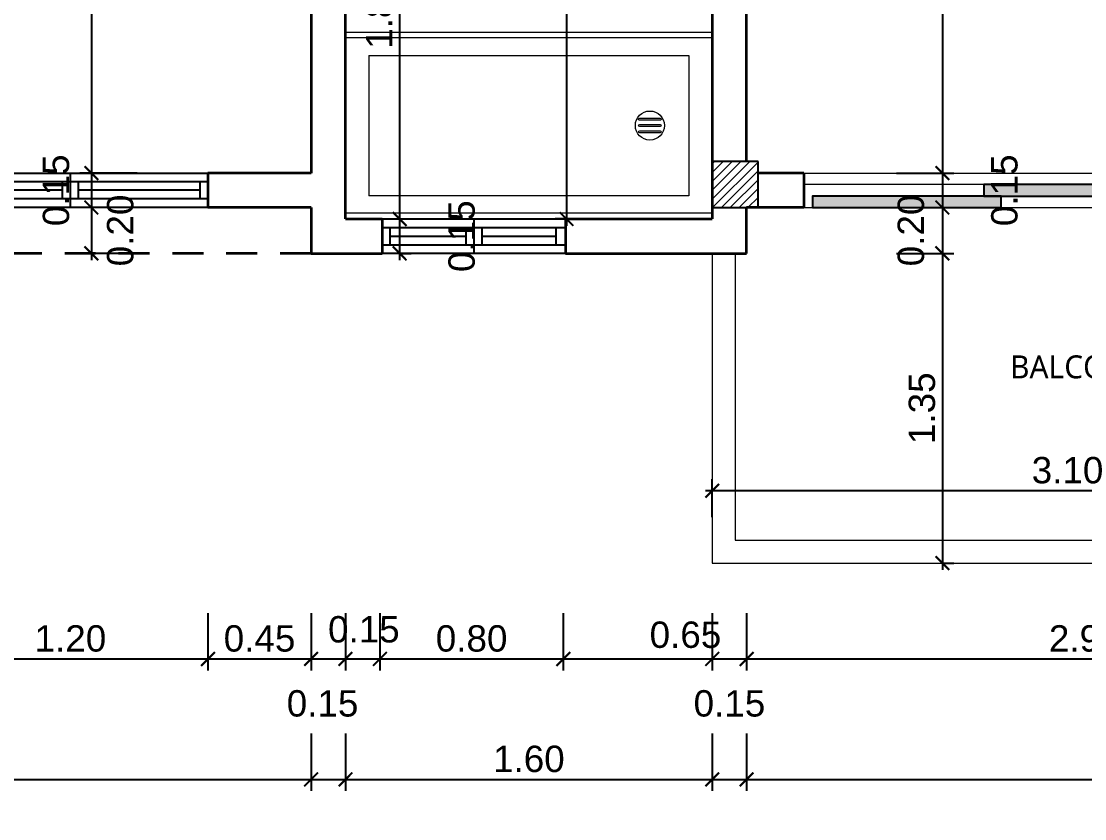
# Model space of a CAD drawing. Header units: feet. Extents: x -417 to 46, y -646 to -218.
# Drawn here: x -105.31 to -100.67, y -518.899 to -515.423 of the extents above; entities that cross this region are included whole.
import ezdxf

# ---------------------------------------------------------------- set-up
doc = ezdxf.new("R2010")
doc.units = ezdxf.units.FT
doc.header["$MEASUREMENT"] = 0
doc.linetypes.add('HIDDEN', pattern=[0.375, 0.25, -0.125])
for name, color, linetype, lineweight in [('A-WALL', 4, 'Continuous', 25), ('DIM-COTAS', 1, 'Continuous', 5), ('P-SANR-FIXT', 2, 'Continuous', 9), ('Piso', 8, 'Continuous', 9), ('TXT', 2, 'Continuous', 9)]:
    doc.layers.add(name, color=color, linetype=linetype, lineweight=lineweight)
for name, color, linetype in [('columna', 9, 'Continuous'), ('DIM', 10, 'Continuous'), ('MB3', 8, 'Continuous'), ('PERT-VENT', 2, 'Continuous')]:
    doc.layers.add(name, color=color, linetype=linetype)
doc.styles.add('ads', font='trebuc.ttf', dxfattribs={"height": 0.14})
doc.styles.get("Standard").update_dxf_attribs({"font": 'arial.ttf', "height": 0.115})
doc.dimstyles.new('KEILY', dxfattribs={"dimtxt": 0.115, "dimasz": 0.06, "dimexe": 0.05, "dimexo": 0.2, "dimgap": 0.03, "dimtad": 1, "dimzin": 1, "dimdsep": 46, "dimtxsty": 'Standard', "dimblk": 'ARCHTICK', "dimcen": 2.5, "dimdle": 0.03, "dimclrd": 256, "dimclre": 256, "dimclrt": 7, "dimadec": 0, "dimazin": 0, "dimtfac": 1, "dimtmove": 2, "dimatfit": 3, "dimfxl": 0.2, "dimfxlon": 1, "dimtolj": 1, "dimtzin": 1, "dimarcsym": 0})

# ---------------------------------------------------------------- blocks, each defined once
blk = doc.blocks.new('A$C59FC24C1')
at = {"layer": 'PERT-VENT', "extrusion": (-2.36783e-12, 8.94772e-16, -1)}
for p, q in [((0, 0), (0, 1.2)), ((0.0375, 1.2), (0.0375, 0)), ((0.0375, 1.165), (0.1125, 1.165)), ((0.0375, 1.165), (0.1125, 1.165)), ((0.075, 1.165), (0.075, 0.635)), ((0.1125, 1.2), (0.1125, 0)), ((0.15, 1.2), (0.15, 0)), ((0.1125, 0.635), (0.0375, 0.635)), ((0.15, 0.6), (0, 0.6)), ((0.1125, 0.565), (0.0375, 0.565)), ((0.075, 0.565), (0.075, 0.0404)), ((0.0375, 0.0404), (0.1125, 0.0404))]:
    blk.add_line(p, q, dxfattribs=at)
blk = doc.blocks.new('A$C24CF40E6')
at = {"layer": 'P-SANR-FIXT', "extrusion": (-2.36783e-12, 8.94772e-16, -1)}
for p, q in [((0, 0.8144), (1.6, 0.8144)), ((1.6, 0.789), (0, 0.789)), ((1.6, 0.8144), (1.6, 0.789)), ((1.6, 0.0254), (1.6, 0.789)), ((0.1016, 0.7128), (1.4984, 0.7128)), ((1.4984, 0.7128), (1.4984, 0.1016)), ((1.2834, 0.4389), (1.3726, 0.4389)), ((1.3726, 0.4301), (1.2834, 0.4301)), ((1.2834, 0.4116), (1.3726, 0.4116)), ((1.3726, 0.4028), (1.2834, 0.4028)), ((1.2834, 0.3843), (1.3726, 0.3843)), ((1.3726, 0.3755), (1.2834, 0.3755)), ((1.4984, 0.1016), (0.1016, 0.1016))]:
    blk.add_line(p, q, dxfattribs=at)
at = {"layer": 'P-SANR-FIXT', "extrusion": (2.36783e-12, 8.94772e-16, -1)}
for p, q in [((0, 0.8144), (0, 0.789)), ((0, 0.0254), (0, 0.789)), ((0.1016, 0.7128), (0.1016, 0.1016))]:
    blk.add_line(p, q, dxfattribs=at)
at = {"layer": 'P-SANR-FIXT', "extrusion": (-2.36783e-12, -8.94772e-16, -1)}
for p, q in [((1.6, 0.0254), (0, 0.0254)), ((0, 0), (1.6, 0)), ((1.6, 0), (1.6, 0.0254))]:
    blk.add_line(p, q, dxfattribs=at)
at = {"layer": 'P-SANR-FIXT', "extrusion": (2.36783e-12, -8.94772e-16, -1)}
blk.add_line((0, 0), (0, 0.0254), dxfattribs=at)
at = {"layer": 'P-SANR-FIXT', "extrusion": (-2.36783e-12, 8.94772e-16, -1)}
for centre, radius, start, end in [((-1.328, 0.4072), 0.0635, 0, 180), ((-1.328, 0.4072), 0.0635, 0, 180), ((-1.2834, 0.4345), 0.00444, 270, 90), ((-1.3726, 0.4345), 0.00444, 90, 270), ((-1.328, 0.4072), 0.0635, 180, 0), ((-1.328, 0.4072), 0.0635, 180, 0), ((-1.2834, 0.4072), 0.00444, 270, 90), ((-1.2834, 0.3799), 0.00444, 270, 90), ((-1.3726, 0.4072), 0.00444, 90, 270), ((-1.3726, 0.3799), 0.00444, 90, 270)]:
    blk.add_arc(centre, radius, start, end, dxfattribs=at)
blk = doc.blocks.new('A$C7C1C6447')
for points in [[(1.5751, 0.1), (2.4625, 0.1), (2.4625, 0.15), (1.5751, 0.15)], [(0.7855, 0.05), (1.6501, 0.05), (1.6501, 0.1), (0.7855, 0.1)], [(0.0375, 0), (0.8605, 0), (0.8605, 0.05), (0.0375, 0.05)]]:
    blk.add_hatch(color=256).paths.add_polyline_path(points)
at = {"layer": 'PERT-VENT', "extrusion": (-6.28888e-16, -1.94037e-15, -1)}
for points in [[(-1.5751, 0.1), (-2.4625, 0.1), (-2.4625, 0.15), (-1.5751, 0.15)], [(-0.7855, 0.05), (-1.6501, 0.05), (-1.6501, 0.1), (-0.7855, 0.1)], [(-0.0375, 0), (-0.8605, 0), (-0.8605, 0.05), (-0.0375, 0.05)]]:
    blk.add_lwpolyline(points, close=True, dxfattribs=at)
at = {"layer": 'Piso'}
for p, q in [((0, 0.15), (2.5, 0.15)), ((0, 0), (2.5, 0))]:
    blk.add_line(p, q, dxfattribs=at)
at = {"layer": 'Piso', "extrusion": (-6.28888e-16, -1.94037e-15, -1)}
for p, q in [((0.823, 0.1), (0, 0.1)), ((1.6501, 0.05), (2.5, 0.05))]:
    blk.add_line(p, q, dxfattribs=at)
blk = doc.blocks.new('_ArchTick')
at = {"layer": 'DIM-COTAS', "color": 0, "const_width": 0.15}
blk.add_lwpolyline([(-0.5, -0.5), (0.5, 0.5)], dxfattribs=at)
blk = doc.blocks.new('*D2173')
at = {"layer": 'Defpoints', "color": 0, "transparency": 16777216}
for p in [(-108.8177, -516.435), (-109.057, -517.785), (-103.1177, -517.785)]:
    blk.add_point(p, dxfattribs=at)
at = {"layer": 'DIM', "lineweight": -2, "transparency": 16777216}
for p, q in [((-109.057, -516.405), (-109.057, -517.815)), ((-109.0177, -516.435), (-109.107, -516.435)), ((-108.857, -517.785), (-109.107, -517.785))]:
    blk.add_line(p, q, dxfattribs=at)
at = {"layer": 'DIM', "lineweight": -2, "transparency": 16777216, "xscale": 0.06, "yscale": 0.06, "zscale": 0.06}
for p, rotation in [((-109.057, -516.435), 90), ((-109.057, -517.785), 270)]:
    blk.add_blockref('_ArchTick', p, dxfattribs=dict(at, rotation=rotation))
at = {"layer": 'DIM', "color": 7, "transparency": 16777216, "insert": (-109.1458, -517.11), "char_height": 0.115, "attachment_point": 5, "rotation": 90}
blk.add_mtext('\\A1;1.35', dxfattribs=at)
blk = doc.blocks.new('*D2211')
at = {"layer": 'Defpoints', "color": 0, "transparency": 16777216}
for p in [(-105.6954, -516.235), (-104.4954, -516.235), (-104.4954, -518.2028)]:
    blk.add_point(p, dxfattribs=at)
at = {"layer": 'DIM', "lineweight": -2, "transparency": 16777216}
for p, q in [((-105.6954, -518.0028), (-105.6954, -518.2528)), ((-104.4954, -518.0028), (-104.4954, -518.2528)), ((-105.7254, -518.2028), (-104.4654, -518.2028))]:
    blk.add_line(p, q, dxfattribs=at)
at = {"layer": 'DIM', "lineweight": -2, "transparency": 16777216, "xscale": 0.06, "yscale": 0.06, "zscale": 0.06, "rotation": 180}
blk.add_blockref('_ArchTick', (-105.6954, -518.2028), dxfattribs=at)
at = {"layer": 'DIM', "lineweight": -2, "transparency": 16777216, "xscale": 0.06, "yscale": 0.06, "zscale": 0.06}
blk.add_blockref('_ArchTick', (-104.4954, -518.2028), dxfattribs=at)
at = {"layer": 'DIM', "color": 7, "transparency": 16777216, "insert": (-105.0954, -518.1141), "char_height": 0.115, "attachment_point": 5}
blk.add_mtext('\\A1;1.20', dxfattribs=at)
blk = doc.blocks.new('*D2212')
at = {"layer": 'Defpoints', "color": 0, "transparency": 16777216}
for p in [(-104.4954, -516.235), (-104.0454, -516.435), (-104.0454, -518.2028)]:
    blk.add_point(p, dxfattribs=at)
at = {"layer": 'DIM', "lineweight": -2, "transparency": 16777216}
for p, q in [((-104.4954, -518.0028), (-104.4954, -518.2528)), ((-104.0454, -518.0028), (-104.0454, -518.2528)), ((-104.5254, -518.2028), (-104.0154, -518.2028))]:
    blk.add_line(p, q, dxfattribs=at)
at = {"layer": 'DIM', "lineweight": -2, "transparency": 16777216, "xscale": 0.06, "yscale": 0.06, "zscale": 0.06, "rotation": 180}
blk.add_blockref('_ArchTick', (-104.4954, -518.2028), dxfattribs=at)
at = {"layer": 'DIM', "lineweight": -2, "transparency": 16777216, "xscale": 0.06, "yscale": 0.06, "zscale": 0.06}
blk.add_blockref('_ArchTick', (-104.0454, -518.2028), dxfattribs=at)
at = {"layer": 'DIM', "color": 7, "transparency": 16777216, "insert": (-104.2704, -518.1141), "char_height": 0.115, "attachment_point": 5}
blk.add_mtext('\\A1;0.45', dxfattribs=at)
blk = doc.blocks.new('*D2213')
at = {"layer": 'Defpoints', "color": 0, "transparency": 16777216}
for p in [(-103.8954, -516.285), (-104.0454, -516.435), (-103.8954, -518.2028)]:
    blk.add_point(p, dxfattribs=at)
at = {"layer": 'DIM', "lineweight": -2, "transparency": 16777216}
for p, q in [((-104.0454, -518.0028), (-104.0454, -518.2528)), ((-103.8954, -518.0028), (-103.8954, -518.2528)), ((-104.0754, -518.2028), (-103.8654, -518.2028))]:
    blk.add_line(p, q, dxfattribs=at)
at = {"layer": 'DIM', "lineweight": -2, "transparency": 16777216, "xscale": 0.06, "yscale": 0.06, "zscale": 0.06, "rotation": 180}
blk.add_blockref('_ArchTick', (-104.0454, -518.2028), dxfattribs=at)
at = {"layer": 'DIM', "lineweight": -2, "transparency": 16777216, "xscale": 0.06, "yscale": 0.06, "zscale": 0.06}
blk.add_blockref('_ArchTick', (-103.8954, -518.2028), dxfattribs=at)
at = {"layer": 'DIM', "color": 7, "transparency": 16777216, "insert": (-103.9954, -518.3972), "char_height": 0.115, "attachment_point": 5}
blk.add_mtext('\\A1;0.15', dxfattribs=at)
blk = doc.blocks.new('*D2214')
at = {"layer": 'Defpoints', "color": 0, "transparency": 16777216}
for p in [(-103.8954, -516.285), (-103.7452, -516.435), (-103.7452, -518.2028)]:
    blk.add_point(p, dxfattribs=at)
at = {"layer": 'DIM', "lineweight": -2, "transparency": 16777216}
for p, q in [((-103.8954, -518.0028), (-103.8954, -518.2528)), ((-103.7452, -518.0028), (-103.7452, -518.2528)), ((-103.9254, -518.2028), (-103.7152, -518.2028))]:
    blk.add_line(p, q, dxfattribs=at)
at = {"layer": 'DIM', "lineweight": -2, "transparency": 16777216, "xscale": 0.06, "yscale": 0.06, "zscale": 0.06, "rotation": 180}
blk.add_blockref('_ArchTick', (-103.8954, -518.2028), dxfattribs=at)
at = {"layer": 'DIM', "lineweight": -2, "transparency": 16777216, "xscale": 0.06, "yscale": 0.06, "zscale": 0.06}
blk.add_blockref('_ArchTick', (-103.7452, -518.2028), dxfattribs=at)
at = {"layer": 'DIM', "color": 7, "transparency": 16777216, "insert": (-103.8153, -518.0743), "char_height": 0.115, "attachment_point": 5}
blk.add_mtext('\\A1;0.15', dxfattribs=at)
blk = doc.blocks.new('*D2215')
at = {"layer": 'Defpoints', "color": 0, "transparency": 16777216}
for p in [(-103.7452, -516.435), (-102.9452, -516.435), (-102.9452, -518.2028)]:
    blk.add_point(p, dxfattribs=at)
at = {"layer": 'DIM', "lineweight": -2, "transparency": 16777216}
for p, q in [((-103.7452, -518.0028), (-103.7452, -518.2528)), ((-102.9452, -518.0028), (-102.9452, -518.2528)), ((-103.7752, -518.2028), (-102.9152, -518.2028))]:
    blk.add_line(p, q, dxfattribs=at)
at = {"layer": 'DIM', "lineweight": -2, "transparency": 16777216, "xscale": 0.06, "yscale": 0.06, "zscale": 0.06, "rotation": 180}
blk.add_blockref('_ArchTick', (-103.7452, -518.2028), dxfattribs=at)
at = {"layer": 'DIM', "lineweight": -2, "transparency": 16777216, "xscale": 0.06, "yscale": 0.06, "zscale": 0.06}
blk.add_blockref('_ArchTick', (-102.9452, -518.2028), dxfattribs=at)
at = {"layer": 'DIM', "color": 7, "transparency": 16777216, "insert": (-103.3452, -518.1141), "char_height": 0.115, "attachment_point": 5}
blk.add_mtext('\\A1;0.80', dxfattribs=at)
blk = doc.blocks.new('*D2216')
at = {"layer": 'Defpoints', "color": 0, "transparency": 16777216}
for p in [(-102.2954, -516.285), (-102.9452, -516.435), (-102.2954, -518.2028)]:
    blk.add_point(p, dxfattribs=at)
at = {"layer": 'DIM', "lineweight": -2, "transparency": 16777216}
for p, q in [((-102.9452, -518.0028), (-102.9452, -518.2528)), ((-102.2954, -518.0028), (-102.2954, -518.2528)), ((-102.9752, -518.2028), (-102.2654, -518.2028))]:
    blk.add_line(p, q, dxfattribs=at)
at = {"layer": 'DIM', "lineweight": -2, "transparency": 16777216, "xscale": 0.06, "yscale": 0.06, "zscale": 0.06, "rotation": 180}
blk.add_blockref('_ArchTick', (-102.9452, -518.2028), dxfattribs=at)
at = {"layer": 'DIM', "lineweight": -2, "transparency": 16777216, "xscale": 0.06, "yscale": 0.06, "zscale": 0.06}
blk.add_blockref('_ArchTick', (-102.2954, -518.2028), dxfattribs=at)
at = {"layer": 'DIM', "color": 7, "transparency": 16777216, "insert": (-102.4123, -518.0979), "char_height": 0.115, "attachment_point": 5}
blk.add_mtext('\\A1;0.65', dxfattribs=at)
blk = doc.blocks.new('*D2217')
at = {"layer": 'Defpoints', "color": 0, "transparency": 16777216}
for p in [(-102.2954, -516.285), (-102.1454, -516.435), (-102.1454, -518.2028)]:
    blk.add_point(p, dxfattribs=at)
at = {"layer": 'DIM', "lineweight": -2, "transparency": 16777216}
for p, q in [((-102.2954, -518.0028), (-102.2954, -518.2528)), ((-102.1454, -518.0028), (-102.1454, -518.2528)), ((-102.3254, -518.2028), (-102.1154, -518.2028))]:
    blk.add_line(p, q, dxfattribs=at)
at = {"layer": 'DIM', "lineweight": -2, "transparency": 16777216, "xscale": 0.06, "yscale": 0.06, "zscale": 0.06, "rotation": 180}
blk.add_blockref('_ArchTick', (-102.2954, -518.2028), dxfattribs=at)
at = {"layer": 'DIM', "lineweight": -2, "transparency": 16777216, "xscale": 0.06, "yscale": 0.06, "zscale": 0.06}
blk.add_blockref('_ArchTick', (-102.1454, -518.2028), dxfattribs=at)
at = {"layer": 'DIM', "color": 7, "transparency": 16777216, "insert": (-102.2204, -518.3972), "char_height": 0.115, "attachment_point": 5}
blk.add_mtext('\\A1;0.15', dxfattribs=at)
blk = doc.blocks.new('*D2218')
at = {"layer": 'Defpoints', "color": 0, "transparency": 16777216}
for p in [(-102.1454, -516.435), (-99.1954, -517.785), (-99.1954, -518.2028)]:
    blk.add_point(p, dxfattribs=at)
at = {"layer": 'DIM', "lineweight": -2, "transparency": 16777216}
for p, q in [((-102.1454, -518.0028), (-102.1454, -518.2528)), ((-99.1954, -518.0028), (-99.1954, -518.2528)), ((-102.1754, -518.2028), (-99.1654, -518.2028))]:
    blk.add_line(p, q, dxfattribs=at)
at = {"layer": 'DIM', "lineweight": -2, "transparency": 16777216, "xscale": 0.06, "yscale": 0.06, "zscale": 0.06, "rotation": 180}
blk.add_blockref('_ArchTick', (-102.1454, -518.2028), dxfattribs=at)
at = {"layer": 'DIM', "lineweight": -2, "transparency": 16777216, "xscale": 0.06, "yscale": 0.06, "zscale": 0.06}
blk.add_blockref('_ArchTick', (-99.1954, -518.2028), dxfattribs=at)
at = {"layer": 'DIM', "color": 7, "transparency": 16777216, "insert": (-100.6704, -518.1141), "char_height": 0.115, "attachment_point": 5}
blk.add_mtext('\\A1;2.95', dxfattribs=at)
blk = doc.blocks.new('*D2226')
at = {"layer": 'Defpoints', "color": 0, "transparency": 16777216}
for p in [(-108.0454, -518.2528), (-104.0454, -518.2528), (-104.0454, -518.7278)]:
    blk.add_point(p, dxfattribs=at)
at = {"layer": 'DIM', "lineweight": -2, "transparency": 16777216}
for p, q in [((-108.0454, -518.5278), (-108.0454, -518.7778)), ((-104.0454, -518.5278), (-104.0454, -518.7778)), ((-108.0754, -518.7278), (-104.0154, -518.7278))]:
    blk.add_line(p, q, dxfattribs=at)
at = {"layer": 'DIM', "lineweight": -2, "transparency": 16777216, "xscale": 0.06, "yscale": 0.06, "zscale": 0.06, "rotation": 180}
blk.add_blockref('_ArchTick', (-108.0454, -518.7278), dxfattribs=at)
at = {"layer": 'DIM', "lineweight": -2, "transparency": 16777216, "xscale": 0.06, "yscale": 0.06, "zscale": 0.06}
blk.add_blockref('_ArchTick', (-104.0454, -518.7278), dxfattribs=at)
at = {"layer": 'DIM', "color": 7, "transparency": 16777216, "insert": (-106.0454, -518.6391), "char_height": 0.115, "attachment_point": 5}
blk.add_mtext('\\A1;4.00', dxfattribs=at)
blk = doc.blocks.new('*D2227')
at = {"layer": 'Defpoints', "color": 0, "transparency": 16777216}
for p in [(-104.0454, -518.2528), (-103.8954, -518.2528), (-103.8954, -518.7278)]:
    blk.add_point(p, dxfattribs=at)
at = {"layer": 'DIM', "lineweight": -2, "transparency": 16777216}
for p, q in [((-104.0454, -518.5278), (-104.0454, -518.7778)), ((-103.8954, -518.5278), (-103.8954, -518.7778)), ((-104.0754, -518.7278), (-103.8654, -518.7278))]:
    blk.add_line(p, q, dxfattribs=at)
at = {"layer": 'DIM', "lineweight": -2, "transparency": 16777216, "xscale": 0.06, "yscale": 0.06, "zscale": 0.06, "rotation": 180}
blk.add_blockref('_ArchTick', (-104.0454, -518.7278), dxfattribs=at)
at = {"layer": 'DIM', "lineweight": -2, "transparency": 16777216, "xscale": 0.06, "yscale": 0.06, "zscale": 0.06}
blk.add_blockref('_ArchTick', (-103.8954, -518.7278), dxfattribs=at)
at = {"layer": 'DIM', "color": 7, "transparency": 16777216, "insert": (-103.9704, -518.999), "char_height": 0.115, "attachment_point": 5}
blk.add_mtext('\\A1;0.15', dxfattribs=at)
blk = doc.blocks.new('*D2228')
at = {"layer": 'Defpoints', "color": 0, "transparency": 16777216}
for p in [(-103.8954, -518.2528), (-102.2954, -518.2528), (-102.2954, -518.7278)]:
    blk.add_point(p, dxfattribs=at)
at = {"layer": 'DIM', "lineweight": -2, "transparency": 16777216}
for p, q in [((-103.8954, -518.5278), (-103.8954, -518.7778)), ((-102.2954, -518.5278), (-102.2954, -518.7778)), ((-103.9254, -518.7278), (-102.2654, -518.7278))]:
    blk.add_line(p, q, dxfattribs=at)
at = {"layer": 'DIM', "lineweight": -2, "transparency": 16777216, "xscale": 0.06, "yscale": 0.06, "zscale": 0.06, "rotation": 180}
blk.add_blockref('_ArchTick', (-103.8954, -518.7278), dxfattribs=at)
at = {"layer": 'DIM', "lineweight": -2, "transparency": 16777216, "xscale": 0.06, "yscale": 0.06, "zscale": 0.06}
blk.add_blockref('_ArchTick', (-102.2954, -518.7278), dxfattribs=at)
at = {"layer": 'DIM', "color": 7, "transparency": 16777216, "insert": (-103.0954, -518.6391), "char_height": 0.115, "attachment_point": 5}
blk.add_mtext('\\A1;1.60', dxfattribs=at)
blk = doc.blocks.new('*D2229')
at = {"layer": 'Defpoints', "color": 0, "transparency": 16777216}
for p in [(-102.2954, -518.2528), (-102.1454, -518.2528), (-102.1454, -518.7278)]:
    blk.add_point(p, dxfattribs=at)
at = {"layer": 'DIM', "lineweight": -2, "transparency": 16777216}
for p, q in [((-102.2954, -518.5278), (-102.2954, -518.7778)), ((-102.1454, -518.5278), (-102.1454, -518.7778)), ((-102.3254, -518.7278), (-102.1154, -518.7278))]:
    blk.add_line(p, q, dxfattribs=at)
at = {"layer": 'DIM', "lineweight": -2, "transparency": 16777216, "xscale": 0.06, "yscale": 0.06, "zscale": 0.06, "rotation": 180}
blk.add_blockref('_ArchTick', (-102.2954, -518.7278), dxfattribs=at)
at = {"layer": 'DIM', "lineweight": -2, "transparency": 16777216, "xscale": 0.06, "yscale": 0.06, "zscale": 0.06}
blk.add_blockref('_ArchTick', (-102.1454, -518.7278), dxfattribs=at)
at = {"layer": 'DIM', "color": 7, "transparency": 16777216, "insert": (-102.2204, -518.999), "char_height": 0.115, "attachment_point": 5}
blk.add_mtext('\\A1;0.15', dxfattribs=at)
blk = doc.blocks.new('*D2230')
at = {"layer": 'Defpoints', "color": 0, "transparency": 16777216}
for p in [(-102.1454, -518.2528), (-98.7954, -518.2528), (-98.7954, -518.7278)]:
    blk.add_point(p, dxfattribs=at)
at = {"layer": 'DIM', "lineweight": -2, "transparency": 16777216}
for p, q in [((-102.1454, -518.5278), (-102.1454, -518.7778)), ((-98.7954, -518.5278), (-98.7954, -518.7778)), ((-102.1754, -518.7278), (-98.7654, -518.7278))]:
    blk.add_line(p, q, dxfattribs=at)
at = {"layer": 'DIM', "lineweight": -2, "transparency": 16777216, "xscale": 0.06, "yscale": 0.06, "zscale": 0.06, "rotation": 180}
blk.add_blockref('_ArchTick', (-102.1454, -518.7278), dxfattribs=at)
at = {"layer": 'DIM', "lineweight": -2, "transparency": 16777216, "xscale": 0.06, "yscale": 0.06, "zscale": 0.06}
blk.add_blockref('_ArchTick', (-98.7954, -518.7278), dxfattribs=at)
at = {"layer": 'DIM', "color": 7, "transparency": 16777216, "insert": (-100.4704, -518.6391), "char_height": 0.115, "attachment_point": 5}
blk.add_mtext('\\A1;3.35', dxfattribs=at)
blk = doc.blocks.new('*D2252')
at = {"layer": 'Defpoints', "color": 0, "transparency": 16777216}
for p in [(-108.3954, -518.2528), (-86.1954, -518.2528), (-86.1954, -519.4547)]:
    blk.add_point(p, dxfattribs=at)
at = {"layer": 'DIM', "lineweight": -2, "transparency": 16777216}
for p, q in [((-108.3954, -519.2547), (-108.3954, -519.5047)), ((-86.1954, -519.2547), (-86.1954, -519.5047)), ((-108.4254, -519.4547), (-86.1654, -519.4547))]:
    blk.add_line(p, q, dxfattribs=at)
at = {"layer": 'DIM', "lineweight": -2, "transparency": 16777216, "xscale": 0.06, "yscale": 0.06, "zscale": 0.06, "rotation": 180}
blk.add_blockref('_ArchTick', (-108.3954, -519.4547), dxfattribs=at)
at = {"layer": 'DIM', "lineweight": -2, "transparency": 16777216, "xscale": 0.06, "yscale": 0.06, "zscale": 0.06}
blk.add_blockref('_ArchTick', (-86.1954, -519.4547), dxfattribs=at)
at = {"layer": 'DIM', "color": 7, "transparency": 16777216, "insert": (-97.2954, -519.366), "char_height": 0.115, "attachment_point": 5}
blk.add_mtext('\\A1;22.20', dxfattribs=at)
blk = doc.blocks.new('*D2267')
at = {"layer": 'Defpoints', "color": 0, "transparency": 16777216}
for p in [(-105.0454, -512.0854), (-105.0041, -516.085), (-104.4954, -516.085)]:
    blk.add_point(p, dxfattribs=at)
at = {"layer": 'DIM', "lineweight": -2, "transparency": 16777216}
for p, q in [((-105.0041, -512.0554), (-105.0041, -516.115)), ((-105.0041, -512.0854), (-104.9541, -512.0854)), ((-104.8041, -516.085), (-105.0541, -516.085))]:
    blk.add_line(p, q, dxfattribs=at)
at = {"layer": 'DIM', "lineweight": -2, "transparency": 16777216, "xscale": 0.06, "yscale": 0.06, "zscale": 0.06}
for p, rotation in [((-105.0041, -512.0854), 90), ((-105.0041, -516.085), 270)]:
    blk.add_blockref('_ArchTick', p, dxfattribs=dict(at, rotation=rotation))
at = {"layer": 'DIM', "color": 7, "transparency": 16777216, "insert": (-105.0928, -514.0852), "char_height": 0.115, "attachment_point": 5, "rotation": 90}
blk.add_mtext('\\A1;4.00', dxfattribs=at)
blk = doc.blocks.new('*D2268')
at = {"layer": 'Defpoints', "color": 0, "transparency": 16777216}
for p in [(-104.4954, -516.085), (-105.0041, -516.235), (-104.4954, -516.235)]:
    blk.add_point(p, dxfattribs=at)
at = {"layer": 'DIM', "lineweight": -2, "transparency": 16777216}
for p, q in [((-104.8041, -516.085), (-105.0541, -516.085)), ((-105.0041, -516.055), (-105.0041, -516.265)), ((-104.8041, -516.235), (-105.0541, -516.235))]:
    blk.add_line(p, q, dxfattribs=at)
at = {"layer": 'DIM', "lineweight": -2, "transparency": 16777216, "xscale": 0.06, "yscale": 0.06, "zscale": 0.06}
for p, rotation in [((-105.0041, -516.085), 90), ((-105.0041, -516.235), 270)]:
    blk.add_blockref('_ArchTick', p, dxfattribs=dict(at, rotation=rotation))
at = {"layer": 'DIM', "color": 7, "transparency": 16777216, "insert": (-105.1578, -516.16), "char_height": 0.115, "attachment_point": 5, "rotation": 90}
blk.add_mtext('\\A1;0.15', dxfattribs=at)
blk = doc.blocks.new('*D2269')
at = {"layer": 'Defpoints', "color": 0, "transparency": 16777216}
for p in [(-104.4954, -516.235), (-105.0041, -516.435), (-104.4991, -516.435)]:
    blk.add_point(p, dxfattribs=at)
at = {"layer": 'DIM', "lineweight": -2, "transparency": 16777216}
for p, q in [((-104.8041, -516.235), (-105.0541, -516.235)), ((-105.0041, -516.205), (-105.0041, -516.465)), ((-104.8041, -516.435), (-105.0541, -516.435))]:
    blk.add_line(p, q, dxfattribs=at)
at = {"layer": 'DIM', "lineweight": -2, "transparency": 16777216, "xscale": 0.06, "yscale": 0.06, "zscale": 0.06}
for p, rotation in [((-105.0041, -516.235), 90), ((-105.0041, -516.435), 270)]:
    blk.add_blockref('_ArchTick', p, dxfattribs=dict(at, rotation=rotation))
at = {"layer": 'DIM', "color": 7, "transparency": 16777216, "insert": (-104.8777, -516.335), "char_height": 0.115, "attachment_point": 5, "rotation": 90}
blk.add_mtext('\\A1;0.20', dxfattribs=at)
blk = doc.blocks.new('*D2278')
at = {"layer": 'Defpoints', "color": 0, "transparency": 16777216}
for p in [(-103.8954, -514.4892), (-103.8954, -516.285), (-103.6593, -516.285)]:
    blk.add_point(p, dxfattribs=at)
at = {"layer": 'DIM', "lineweight": -2, "transparency": 16777216}
for p, q in [((-103.6593, -514.4592), (-103.6593, -516.315)), ((-103.6954, -514.4892), (-103.6093, -514.4892)), ((-103.6954, -516.285), (-103.6093, -516.285))]:
    blk.add_line(p, q, dxfattribs=at)
at = {"layer": 'DIM', "lineweight": -2, "transparency": 16777216, "xscale": 0.06, "yscale": 0.06, "zscale": 0.06}
for p, rotation in [((-103.6593, -514.4892), 90), ((-103.6593, -516.285), 270)]:
    blk.add_blockref('_ArchTick', p, dxfattribs=dict(at, rotation=rotation))
at = {"layer": 'DIM', "color": 7, "transparency": 16777216, "insert": (-103.748, -515.3871), "char_height": 0.115, "attachment_point": 5, "rotation": 90}
blk.add_mtext('\\A1;1.80', dxfattribs=at)
blk = doc.blocks.new('*D2279')
at = {"layer": 'Defpoints', "color": 0, "transparency": 16777216}
for p in [(-103.8954, -516.285), (-103.8234, -516.435), (-103.6593, -516.435)]:
    blk.add_point(p, dxfattribs=at)
at = {"layer": 'DIM', "lineweight": -2, "transparency": 16777216}
for p, q in [((-103.6593, -516.255), (-103.6593, -516.465)), ((-103.6954, -516.285), (-103.6093, -516.285)), ((-103.6593, -516.435), (-103.6093, -516.435))]:
    blk.add_line(p, q, dxfattribs=at)
at = {"layer": 'DIM', "lineweight": -2, "transparency": 16777216, "xscale": 0.06, "yscale": 0.06, "zscale": 0.06}
for p, rotation in [((-103.6593, -516.285), 90), ((-103.6593, -516.435), 270)]:
    blk.add_blockref('_ArchTick', p, dxfattribs=dict(at, rotation=rotation))
at = {"layer": 'DIM', "color": 7, "transparency": 16777216, "insert": (-103.3882, -516.36), "char_height": 0.115, "attachment_point": 5, "rotation": 90}
blk.add_mtext('\\A1;0.15', dxfattribs=at)
blk = doc.blocks.new('*D2282')
at = {"layer": 'Defpoints', "color": 0, "transparency": 16777216}
for p in [(-100.8067, -509.735), (-101.8954, -516.085), (-101.2915, -516.085)]:
    blk.add_point(p, dxfattribs=at)
at = {"layer": 'DIM', "lineweight": -2, "transparency": 16777216}
for p, q in [((-101.0915, -509.735), (-101.3415, -509.735)), ((-101.2915, -509.705), (-101.2915, -516.115)), ((-101.4915, -516.085), (-101.2415, -516.085))]:
    blk.add_line(p, q, dxfattribs=at)
at = {"layer": 'DIM', "lineweight": -2, "transparency": 16777216, "xscale": 0.06, "yscale": 0.06, "zscale": 0.06}
for p, rotation in [((-101.2915, -509.735), 90), ((-101.2915, -516.085), 270)]:
    blk.add_blockref('_ArchTick', p, dxfattribs=dict(at, rotation=rotation))
at = {"layer": 'DIM', "color": 7, "transparency": 16777216, "insert": (-101.3802, -512.91), "char_height": 0.115, "attachment_point": 5, "rotation": 90}
blk.add_mtext('\\A1;6.35', dxfattribs=at)
blk = doc.blocks.new('*D2283')
at = {"layer": 'Defpoints', "color": 0, "transparency": 16777216}
for p in [(-101.8954, -516.085), (-101.8954, -516.235), (-101.2915, -516.235)]:
    blk.add_point(p, dxfattribs=at)
at = {"layer": 'DIM', "lineweight": -2, "transparency": 16777216}
for p, q in [((-101.4915, -516.085), (-101.2415, -516.085)), ((-101.2915, -516.055), (-101.2915, -516.265)), ((-101.4915, -516.235), (-101.2415, -516.235))]:
    blk.add_line(p, q, dxfattribs=at)
at = {"layer": 'DIM', "lineweight": -2, "transparency": 16777216, "xscale": 0.06, "yscale": 0.06, "zscale": 0.06}
for p, rotation in [((-101.2915, -516.085), 90), ((-101.2915, -516.235), 270)]:
    blk.add_blockref('_ArchTick', p, dxfattribs=dict(at, rotation=rotation))
at = {"layer": 'DIM', "color": 7, "transparency": 16777216, "insert": (-101.0203, -516.16), "char_height": 0.115, "attachment_point": 5, "rotation": 90}
blk.add_mtext('\\A1;0.15', dxfattribs=at)
blk = doc.blocks.new('*D2284')
at = {"layer": 'Defpoints', "color": 0, "transparency": 16777216}
for p in [(-101.8954, -516.235), (-102.1454, -516.435), (-101.2915, -516.435)]:
    blk.add_point(p, dxfattribs=at)
at = {"layer": 'DIM', "lineweight": -2, "transparency": 16777216}
for p, q in [((-101.4915, -516.235), (-101.2415, -516.235)), ((-101.2915, -516.205), (-101.2915, -516.465)), ((-101.4915, -516.435), (-101.2415, -516.435))]:
    blk.add_line(p, q, dxfattribs=at)
at = {"layer": 'DIM', "lineweight": -2, "transparency": 16777216, "xscale": 0.06, "yscale": 0.06, "zscale": 0.06}
for p, rotation in [((-101.2915, -516.235), 90), ((-101.2915, -516.435), 270)]:
    blk.add_blockref('_ArchTick', p, dxfattribs=dict(at, rotation=rotation))
at = {"layer": 'DIM', "color": 7, "transparency": 16777216, "insert": (-101.4283, -516.335), "char_height": 0.115, "attachment_point": 5, "rotation": 90}
blk.add_mtext('\\A1;0.20', dxfattribs=at)
blk = doc.blocks.new('*D2285')
at = {"layer": 'Defpoints', "color": 0, "transparency": 16777216}
for p in [(-102.1454, -516.435), (-101.4675, -517.785), (-101.2915, -517.785)]:
    blk.add_point(p, dxfattribs=at)
at = {"layer": 'DIM', "lineweight": -2, "transparency": 16777216}
for p, q in [((-101.2915, -516.405), (-101.2915, -517.815)), ((-101.4915, -516.435), (-101.2415, -516.435)), ((-101.2915, -517.785), (-101.2415, -517.785))]:
    blk.add_line(p, q, dxfattribs=at)
at = {"layer": 'DIM', "lineweight": -2, "transparency": 16777216, "xscale": 0.06, "yscale": 0.06, "zscale": 0.06}
for p, rotation in [((-101.2915, -516.435), 90), ((-101.2915, -517.785), 270)]:
    blk.add_blockref('_ArchTick', p, dxfattribs=dict(at, rotation=rotation))
at = {"layer": 'DIM', "color": 7, "transparency": 16777216, "insert": (-101.3802, -517.11), "char_height": 0.115, "attachment_point": 5, "rotation": 90}
blk.add_mtext('\\A1;1.35', dxfattribs=at)
blk = doc.blocks.new('*D2348')
at = {"layer": 'Defpoints', "color": 0, "transparency": 16777216}
for p in [(-102.2954, -513.6892), (-102.9312, -516.285), (-102.2954, -516.285)]:
    blk.add_point(p, dxfattribs=at)
at = {"layer": 'DIM', "lineweight": -2, "transparency": 16777216}
for p, q in [((-102.9312, -513.6592), (-102.9312, -516.315)), ((-102.7312, -513.6892), (-102.9812, -513.6892)), ((-102.7312, -516.285), (-102.9812, -516.285))]:
    blk.add_line(p, q, dxfattribs=at)
at = {"layer": 'DIM', "lineweight": -2, "transparency": 16777216, "xscale": 0.06, "yscale": 0.06, "zscale": 0.06}
for p, rotation in [((-102.9312, -513.6892), 90), ((-102.9312, -516.285), 270)]:
    blk.add_blockref('_ArchTick', p, dxfattribs=dict(at, rotation=rotation))
at = {"layer": 'DIM', "color": 7, "transparency": 16777216, "insert": (-103.02, -514.9871), "char_height": 0.115, "attachment_point": 5, "rotation": 90}
blk.add_mtext('\\A1;2.60', dxfattribs=at)
blk = doc.blocks.new('A$C1A1F583A')
at = {"layer": 'PERT-VENT', "extrusion": (2.36783e-12, -8.94772e-16, -1)}
for p, q in [((0, 0), (0, 0.8)), ((0.0375, 0), (0.0375, 0.8)), ((0.1125, 0), (0.1125, 0.8)), ((0.15, 0.8), (0.15, 0)), ((0.1125, 0.7596), (0.0375, 0.7596)), ((0.075, 0.435), (0.075, 0.7596)), ((0.0375, 0.435), (0.1125, 0.435)), ((0, 0.4), (0.15, 0.4)), ((0.0375, 0.365), (0.1125, 0.365)), ((0.075, 0.035), (0.075, 0.365)), ((0.1125, 0.035), (0.0375, 0.035)), ((0.1125, 0.035), (0.0375, 0.035))]:
    blk.add_line(p, q, dxfattribs=at)
blk = doc.blocks.new('A$C012446DC')
at = {"layer": 'Piso'}
h = blk.add_hatch(dxfattribs=at)
h.set_pattern_fill('ANSI31', color=256, scale=0.008571, angle=180)
h.set_pattern_definition([(225, (206536.064322, 1154820.960068), (0.0192434059784, -0.0192434059784), [])])
h.paths.add_polyline_path([(0, 0), (0.2, 0), (0.2, 0.2), (0, 0.2)])
at = {"layer": 'columna'}
blk.add_lwpolyline([(0.2, 0.2), (0, 0.2), (0, 0), (0.2, 0)], close=True, dxfattribs=at)
blk = doc.blocks.new('A$C791B5281')
blk.add_blockref('A$C012446DC', (0, 0, 1.2387))
blk = doc.blocks.new('*D3320')
at = {"layer": 'Defpoints', "color": 0, "transparency": 16777216}
for p in [(-102.2954, -517.4695), (-102.2954, -517.785), (-99.1954, -517.785)]:
    blk.add_point(p, dxfattribs=at)
at = {"layer": 'DIM', "lineweight": -2, "transparency": 16777216}
for p, q in [((-102.2954, -517.585), (-102.2954, -517.4195)), ((-99.1954, -517.585), (-99.1954, -517.4195)), ((-99.1654, -517.4695), (-102.3254, -517.4695))]:
    blk.add_line(p, q, dxfattribs=at)
at = {"layer": 'DIM', "lineweight": -2, "transparency": 16777216, "xscale": 0.06, "yscale": 0.06, "zscale": 0.06, "rotation": 180}
blk.add_blockref('_ArchTick', (-102.2954, -517.4695), dxfattribs=at)
at = {"layer": 'DIM', "lineweight": -2, "transparency": 16777216, "xscale": 0.06, "yscale": 0.06, "zscale": 0.06}
blk.add_blockref('_ArchTick', (-99.1954, -517.4695), dxfattribs=at)
at = {"layer": 'DIM', "color": 7, "transparency": 16777216, "insert": (-100.7454, -517.3807), "char_height": 0.115, "attachment_point": 5}
blk.add_mtext('\\A1;3.10', dxfattribs=at)

msp = doc.modelspace()

# ---------------------------------------------------------------- linework, layer by layer
at = {"layer": 'A-WALL', "lineweight": 35, "extrusion": (-2.36783e-12, 8.94772e-16, -1)}
for p, q in [((-102.1454, -516.035), (-102.1454, -510.935)), ((-102.2954, -513.6892), (-102.2954, -516.285)), ((-104.0454, -514.4892), (-104.0454, -516.085)), ((-103.8954, -516.285), (-103.8954, -514.4892)), ((-104.0454, -516.085), (-104.4954, -516.085)), ((-104.4954, -516.085), (-104.4954, -516.235)), ((-104.4954, -516.085), (-104.4954, -516.235)), ((-101.8954, -516.085), (-102.0954, -516.085)), ((-104.0454, -516.235), (-104.4954, -516.235)), ((-104.0454, -516.235), (-104.0454, -516.435)), ((-102.1454, -516.435), (-102.1454, -516.235)), ((-101.8954, -516.235), (-102.1454, -516.235)), ((-103.8954, -516.285), (-103.7352, -516.285)), ((-102.9352, -516.285), (-102.2954, -516.285)), ((-104.0454, -516.435), (-103.7352, -516.435)), ((-102.9352, -516.435), (-102.1454, -516.435))]:
    msp.add_line(p, q, dxfattribs=at)
at = {"layer": 'A-WALL', "lineweight": 35}
for p, q in [((-101.8954, -516.085), (-101.8954, -516.235)), ((-103.7352, -516.285), (-103.7352, -516.435)), ((-102.9352, -516.285), (-102.9352, -516.435))]:
    msp.add_line(p, q, dxfattribs=at)
at = {"layer": 'MB3', "linetype": 'HIDDEN', "lineweight": 35, "ltscale": 0.54}
msp.add_line((-104.0454, -516.435), (-108.3954, -516.435), dxfattribs=at)
at = {"layer": 'P-SANR-FIXT'}
for p, q in [((-102.2954, -516.435), (-102.2954, -517.785)), ((-102.1954, -516.435), (-102.1954, -517.685)), ((-102.1954, -517.685), (-99.2954, -517.685)), ((-102.2954, -517.785), (-99.1954, -517.785))]:
    msp.add_line(p, q, dxfattribs=at)

# ---------------------------------------------------------------- block references
for name, p in [('A$C791B5281', (-102.2954, -516.235, -1.2387)), ('A$C24CF40E6', (-103.8954, -516.285)), ('A$C7C1C6447', (-101.8954, -516.235))]:
    msp.add_blockref(name, p)
at = {"rotation": 270}
for name, p in [('A$C59FC24C1', (-105.6954, -516.085)), ('A$C1A1F583A', (-103.7352, -516.285))]:
    msp.add_blockref(name, p, dxfattribs=at)

# ---------------------------------------------------------------- texts
at = {"layer": 'TXT', "insert": (-100.7364, -516.8795), "char_height": 0.1, "width": 2.838, "attachment_point": 2, "style": 'ads'}
msp.add_mtext('BALCÓN', dxfattribs=at)

# ---------------------------------------------------------------- dimensions: what is measured, and where the dimension line sits
at = {"layer": 'DIM'}
for base, p1, p2, picture, middle in [((-101.2915, -516.085), (-100.8067, -509.735), (-101.8954, -516.085), '*D2282', (-101.3802, -512.91)), ((-105.0041, -516.085), (-105.0454, -512.0854), (-104.4954, -516.085), '*D2267', (-105.0928, -514.0852)), ((-102.9312, -516.285), (-102.2954, -513.6892), (-102.2954, -516.285), '*D2348', (-103.02, -514.9871)), ((-103.6593, -516.285), (-103.8954, -514.4892), (-103.8954, -516.285), '*D2278', (-103.748, -515.3871)), ((-105.0041, -516.235), (-104.4954, -516.085), (-104.4954, -516.235), '*D2268', (-105.1578, -516.16)), ((-101.2915, -516.235), (-101.8954, -516.085), (-101.8954, -516.235), '*D2283', (-101.0203, -516.16)), ((-103.6593, -516.435), (-103.8954, -516.285), (-103.8234, -516.435), '*D2279', (-103.3882, -516.36)), ((-109.057, -517.785), (-108.8177, -516.435), (-103.1177, -517.785), '*D2173', (-109.1458, -517.11)), ((-101.2915, -517.785), (-102.1454, -516.435), (-101.4675, -517.785), '*D2285', (-101.3802, -517.11))]:
    dim = msp.add_linear_dim(base=base, p1=p1, p2=p2, angle=90, dimstyle='KEILY', dxfattribs=at)
    dim.commit()
    dim.dimension.update_dxf_attribs({"geometry": picture, "text_midpoint": middle})
for base, p1, p2, picture, middle in [((-105.0041, -516.435), (-104.4954, -516.235), (-104.4991, -516.435), '*D2269', (-104.8777, -516.335)), ((-101.2915, -516.435), (-101.8954, -516.235), (-102.1454, -516.435), '*D2284', (-101.4283, -516.335))]:
    dim = msp.add_linear_dim(base=base, p1=p1, p2=p2, angle=90, dimstyle='KEILY', dxfattribs=at)
    dim.commit()
    dim.dimension.update_dxf_attribs({"geometry": picture, "text_midpoint": middle, "dimtype": 160})
for base, p1, p2, picture, middle in [((-104.4954, -518.2028), (-105.6954, -516.235), (-104.4954, -516.235), '*D2211', (-105.0954, -518.1141)), ((-104.0454, -518.2028), (-104.4954, -516.235), (-104.0454, -516.435), '*D2212', (-104.2704, -518.1141)), ((-102.9452, -518.2028), (-103.7452, -516.435), (-102.9452, -516.435), '*D2215', (-103.3452, -518.1141)), ((-99.1954, -518.2028), (-102.1454, -516.435), (-99.1954, -517.785), '*D2218', (-100.6704, -518.1141)), ((-86.1954, -519.4547), (-108.3954, -518.2528), (-86.1954, -518.2528), '*D2252', (-97.2954, -519.366)), ((-104.0454, -518.7278), (-108.0454, -518.2528), (-104.0454, -518.2528), '*D2226', (-106.0454, -518.6391)), ((-103.8954, -518.7278), (-104.0454, -518.2528), (-103.8954, -518.2528), '*D2227', (-103.9704, -518.999)), ((-102.2954, -518.7278), (-103.8954, -518.2528), (-102.2954, -518.2528), '*D2228', (-103.0954, -518.6391)), ((-102.1454, -518.7278), (-102.2954, -518.2528), (-102.1454, -518.2528), '*D2229', (-102.2204, -518.999)), ((-98.7954, -518.7278), (-102.1454, -518.2528), (-98.7954, -518.2528), '*D2230', (-100.4704, -518.6391))]:
    dim = msp.add_linear_dim(base=base, p1=p1, p2=p2, dimstyle='KEILY', dxfattribs=at)
    dim.commit()
    dim.dimension.update_dxf_attribs({"geometry": picture, "text_midpoint": middle})
for base, p1, p2, picture, middle in [((-103.8954, -518.2028), (-104.0454, -516.435), (-103.8954, -516.285), '*D2213', (-103.9954, -518.3972)), ((-103.7452, -518.2028), (-103.8954, -516.285), (-103.7452, -516.435), '*D2214', (-103.8153, -518.0743)), ((-102.2954, -518.2028), (-102.9452, -516.435), (-102.2954, -516.285), '*D2216', (-102.4123, -518.0979)), ((-102.1454, -518.2028), (-102.2954, -516.285), (-102.1454, -516.435), '*D2217', (-102.2204, -518.3972))]:
    dim = msp.add_linear_dim(base=base, p1=p1, p2=p2, dimstyle='KEILY', dxfattribs=at)
    dim.commit()
    dim.dimension.update_dxf_attribs({"geometry": picture, "text_midpoint": middle, "dimtype": 160})
dim = msp.add_linear_dim(base=(-102.2954, -517.4695), p1=(-99.1954, -517.785), p2=(-102.2954, -517.785), dimstyle='KEILY', override={"dimfxl": 50}, dxfattribs=at)
dim.commit()
dim.dimension.update_dxf_attribs({"geometry": '*D3320', "text_midpoint": (-100.7454, -517.3807)})

doc.saveas('drawing.dxf')
